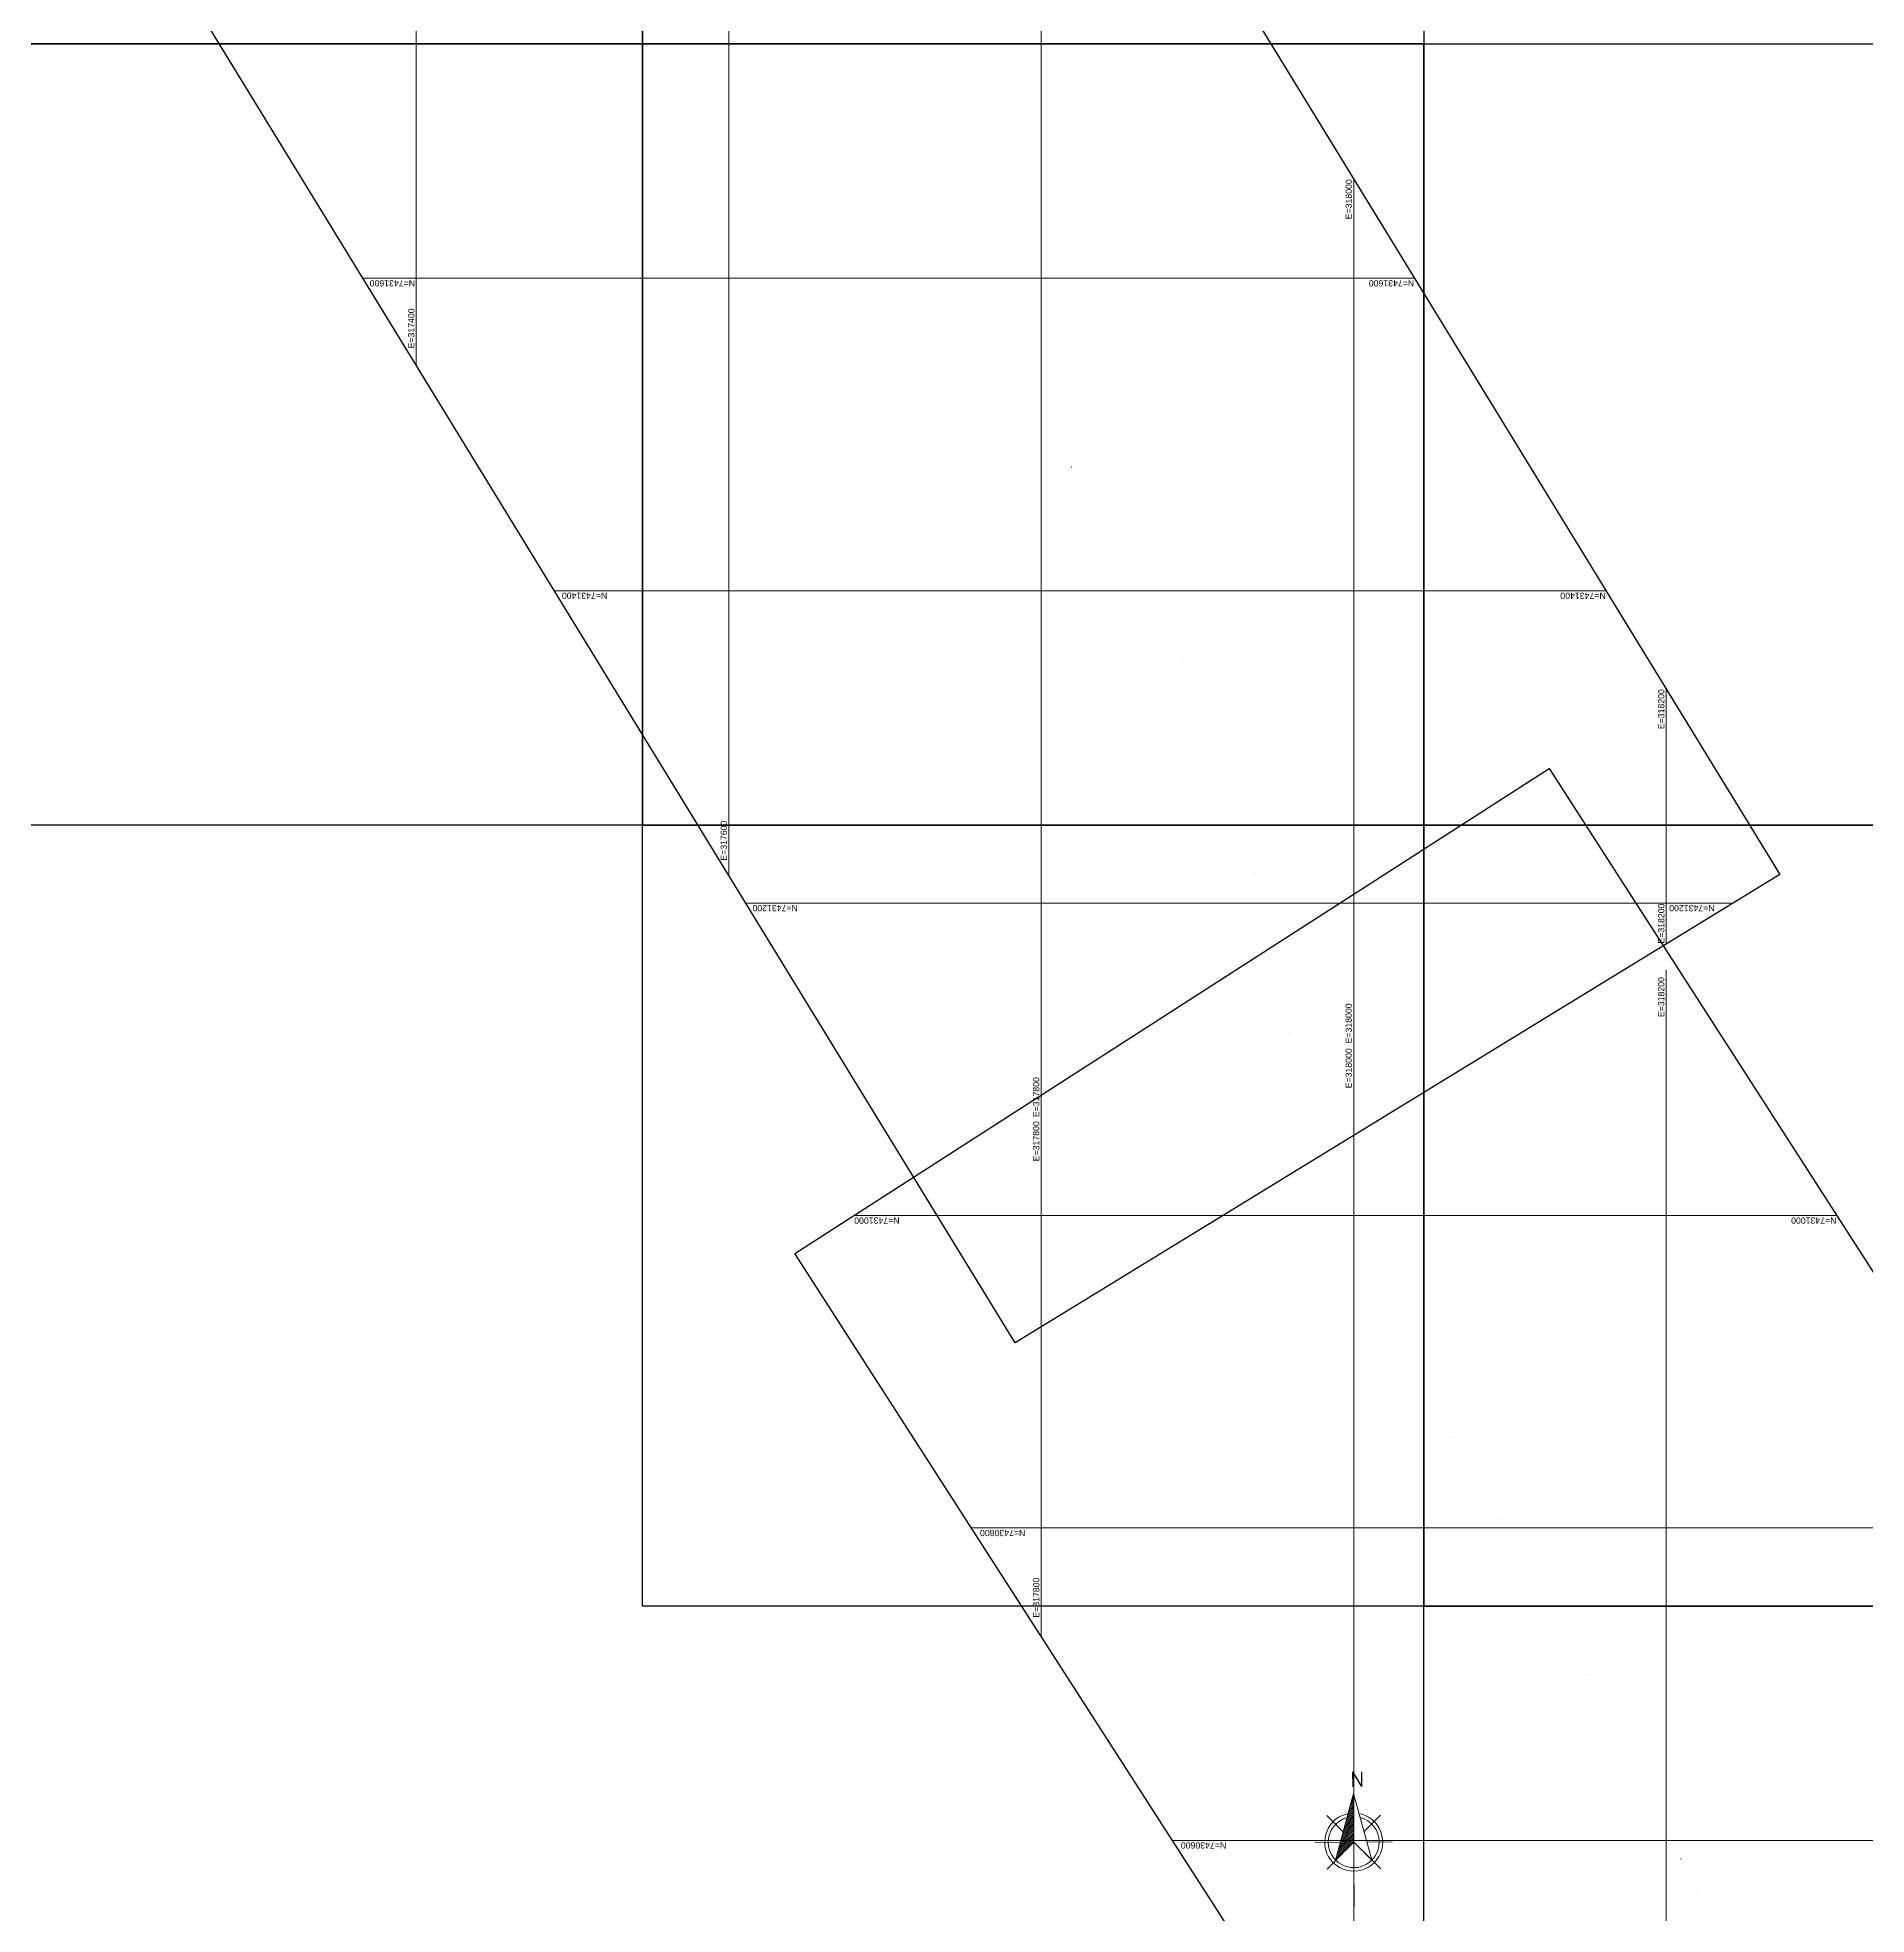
# Model space of a CAD drawing. Header units: metres. Extents: x 307545 to 341809, y 7387092 to 7434457.
# Drawn here: x 317158 to 318328, y 7430553 to 7431754 of the extents above; entities that cross this region are included whole.
import ezdxf
from ezdxf.enums import TextEntityAlignment as Align

# ---------------------------------------------------------------- set-up
doc = ezdxf.new("R2010")
doc.units = ezdxf.units.M
doc.header["$LTSCALE"] = 10
for name, color, linetype, lineweight in [('2 - TIC', 40, 'TIC_LINE', 30), ('A-NORTE', 2, 'Continuous', 9), ('F-VT-MALHA', 8, 'Continuous', 0)]:
    doc.layers.add(name, color=color, linetype=linetype, lineweight=lineweight)
doc.layers.add('A-IMAGENS', color=255, linetype='Continuous')
doc.layers.add('F-SC-MALHA-TXT', color=8, linetype='Continuous')
doc.layers.add('A-VIEWPORTS', color=2, linetype='Continuous', plot=False)
doc.styles.add('Arial', font='arial.ttf')
doc.styles.add('R200', font='simplex.shx', dxfattribs={"height": 5})
doc.styles.get("Standard").update_dxf_attribs({"font": 'arial.ttf'})
doc.linetypes.add('TIC_LINE', pattern='A,3.5,-0.25,["TIC",Standard,S=0.175,R=0,X=-0.05,Y=-0.1],-0.5', length=4.25)
doc.dimstyles.new('ISO-25', dxfattribs={"dimtxt": 2.5, "dimasz": 2.5, "dimexe": 1.25, "dimexo": 0.625, "dimtad": 1, "dimtxsty": 'Standard', "dimcen": 2.5, "dimadec": 0, "dimazin": 0, "dimtfac": 1, "dimtmove": 0, "dimatfit": 3, "dimfxl": 1, "dimarcsym": 0})
picture_1 = doc.add_image_def('image12.jpg', size_in_pixel=(5000, 5000))
picture_2 = doc.add_image_def('image13.jpg', size_in_pixel=(5000, 5000))
picture_3 = doc.add_image_def('image14.jpg', size_in_pixel=(5000, 5000))
picture_4 = doc.add_image_def('image37.jpg', size_in_pixel=(5000, 5000))
picture_5 = doc.add_image_def('image38.jpg', size_in_pixel=(5000, 5000))
picture_6 = doc.add_image_def('image39.jpg', size_in_pixel=(5000, 5000))
picture_7 = doc.add_image_def('image40.jpg', size_in_pixel=(5000, 5000))
picture_8 = doc.add_image_def('image41.jpg', size_in_pixel=(5000, 5000))

# ---------------------------------------------------------------- blocks, each defined once
blk = doc.blocks.new('*U71')
at = {"layer": 'A-VIEWPORTS', "color": 2, "linetype": 'Continuous', "lineweight": -3}
blk.add_lwpolyline([(317783.4, 7430918.5), (317078.4, 7432069.2), (317567.8, 7432369.1), (318272.8, 7431218.4)], close=True, dxfattribs=at)
blk = doc.blocks.new('*X81')
at = {"color": 0}
for p, q in [((146.16, -413.87), (147.62, -412.41)), ((146.36, -413.14), (147.62, -411.88)), ((146.55, -412.41), (147.62, -411.35)), ((146.75, -411.68), (147.62, -410.82)), ((146.95, -410.95), (147.62, -410.29)), ((147.15, -410.22), (147.62, -409.76)), ((147.35, -409.49), (147.62, -409.23)), ((147.55, -408.76), (147.62, -408.7)), ((144.16, -421.17), (147.62, -417.71)), ((144.36, -420.44), (147.62, -417.18)), ((144.56, -419.71), (147.62, -416.65)), ((144.76, -418.98), (147.62, -416.12)), ((144.96, -418.25), (147.62, -415.59)), ((145.16, -417.52), (147.62, -415.06)), ((145.36, -416.79), (147.62, -414.53)), ((145.56, -416.06), (147.62, -414)), ((145.76, -415.33), (147.62, -413.47)), ((145.96, -414.6), (147.62, -412.94)), ((142.76, -426.28), (147.62, -421.42)), ((142.96, -425.55), (147.62, -420.89)), ((143.16, -424.82), (147.62, -420.36)), ((143.36, -424.09), (147.62, -419.83)), ((143.56, -423.36), (147.62, -419.3)), ((143.76, -422.63), (147.62, -418.77)), ((143.96, -421.9), (147.62, -418.24))]:
    blk.add_line(p, q, dxfattribs=at)
blk = doc.blocks.new('NORTE')
at = {"layer": 'A-NORTE'}
for p, q in [((0, 72.7), (0, 35.2)), ((-6.7, 48.2), (-17.2, 58.7)), ((6.7, 48.2), (17.2, 58.7)), ((-8.5, 41.5), (-24.7, 41.5)), ((8.5, 41.5), (24.7, 41.5)), ((-6.7, 34.8), (-17.2, 24.4)), ((0, 28.7), (0, 0)), ((6.7, 34.8), (17.2, 24.4))]:
    blk.add_line(p, q, dxfattribs=at)
blk.add_lwpolyline([(-11.7, 30), (0, 72.7), (11.6, 30.1), (0, 41.5), (-11.7, 30)], dxfattribs=at)
for points in [[(-18.6, 41.5, 1), (18.6, 41.5, 0.359415), (3.5, 59.8, 1)], [(-3.5, 59.8, 0.359415), (-18.6, 41.5, 1)]]:
    blk.add_lwpolyline(points, format="xyb", dxfattribs=at)
for start, end in [(105.027, 180), (0, 74.973), (180, 0)]:
    blk.add_arc((0, 41.5), 16.3, start, end, dxfattribs=at)
at = {"layer": 'A-NORTE', "xscale": 2.329019315242768, "yscale": 2.329019315242768, "zscale": 2.329019315242768}
blk.add_blockref('*X81', (-343.8, 1024.1), dxfattribs=at)
at = {"layer": 'A-NORTE', "style": 'R200'}
blk.add_attdef('N', (-2, 77), '', height=9.44, dxfattribs=at)

msp = doc.modelspace()

# ---------------------------------------------------------------- linework, layer by layer
at = {"color": 0, "linetype": 'ByBlock', "lineweight": -2}
msp.add_lwpolyline([(318209.4, 7430588.2), (318209.5, 7430588.2), (318209.4, 7430588.3)], close=True, dxfattribs=at)
msp.add_lwpolyline([(318209.4, 7430588.2, 1), (318209.4, 7430588.2, 1)], format="xyb", close=True, dxfattribs=at)
at = {"layer": 'A-VIEWPORTS', "color": 2, "linetype": 'Continuous', "lineweight": -3}
msp.add_lwpolyline([(318372.4, 7429840.8), (317642.4, 7430975.8), (318125.2, 7431286.3), (318855.1, 7430151.3)], close=True, dxfattribs=at)
at = {"layer": 'F-VT-MALHA'}
for p, q in [((317600, 7431217.9), (317600, 7432316.5)), ((317400, 7432214.7), (317400, 7431544.3)), ((317800, 7431062.7), (317800, 7431990.1)), ((318000, 7431109.9), (318000, 7431663.7)), ((317365.9, 7431600), (318039, 7431600)), ((317488.4, 7431400), (318161.6, 7431400)), ((318200, 7431173.8), (318200, 7431337.3)), ((317610.9, 7431200), (318242.8, 7431200)), ((318200, 7431157), (318200, 7430108.8)), ((318000, 7431109.9), (318000, 7430419.8)), ((317800, 7431062.7), (317800, 7430730.8)), ((317680, 7431000), (318309.3, 7431000)), ((317755.5, 7430800), (318437.9, 7430800)), ((317884.1, 7430600), (318566.5, 7430600))]:
    msp.add_line(p, q, dxfattribs=at)

# ---------------------------------------------------------------- block references
at = {"layer": 'A-NORTE', "rotation": 0.3942012420536032}
msp.add_blockref('NORTE', (318000.3, 7430557.4), dxfattribs=at).add_auto_attribs({'N': 'N'})
at = {"layer": 'A-VIEWPORTS', "color": 2, "linetype": 'Continuous', "lineweight": -3}
msp.add_blockref('*U71', (0, 0), dxfattribs=at)

# ---------------------------------------------------------------- texts
at = {"layer": 'F-SC-MALHA-TXT', "style": 'Arial'}
for s, rotation, p in [('E=318000', 90, (318000, 7431663.4)), ('N=7431600', 180, (317370.2, 7431600)), ('N=7431400', 180, (317493.2, 7431400)), ('E=318200', 90, (318200, 7431337)), ('N=7431200', 180, (317615.2, 7431200)), ('E=318200', 90, (318200, 7431152.7)), ('E=318000', 90, (318000, 7431107.1)), ('E=317800', 90, (317800, 7431060.4)), ('N=7431000', 180, (317680.3, 7431000)), ('N=7430800', 180, (317760.8, 7430800)), ('N=7430600', 180, (317889.4, 7430600))]:
    msp.add_text(s, height=4, rotation=rotation, dxfattribs=at).set_placement(p, align=Align.BOTTOM_RIGHT)
for s, rotation, p in [('N=7431600', 180, (318038.7, 7431600)), ('E=317400', 90, (317400, 7431555.1)), ('N=7431400', 180, (318161.3, 7431400)), ('E=317600', 90, (317600, 7431227.2)), ('E=318200', 90, (318200, 7431174.1)), ('N=7431200', 180, (318231, 7431200)), ('E=318000', 90, (318000, 7431110.2)), ('E=317800', 90, (317800, 7431063)), ('N=7431000', 180, (318309, 7431000)), ('E=317800', 90, (317800, 7430742.6))]:
    msp.add_text(s, height=4, rotation=rotation, dxfattribs=at).set_placement(p, align=Align.BOTTOM_LEFT)

# ---------------------------------------------------------------- pictures from other files: only their frames are drawn
at = {"layer": 'A-IMAGENS', "transparency": 33554687}
image = msp.add_image(picture_1, insert=(317044.9, 7431750), size_in_units=(500, 500), dxfattribs=dict(at, brightness=90))
image.dxf.flags = 6
image = msp.add_image(picture_3, insert=(317544.9, 7431750), size_in_units=(500, 500), dxfattribs=dict(at, brightness=90))
image.dxf.flags = 6
image = msp.add_image(picture_2, insert=(317044.9, 7431250), size_in_units=(500, 500), dxfattribs=dict(at, brightness=90))
image.dxf.flags = 6
image = msp.add_image(picture_6, insert=(317544.9, 7431250), size_in_units=(500, 500), dxfattribs=dict(at, brightness=90))
image.dxf.flags = 6
image = msp.add_image(picture_7, insert=(318044.9, 7431250), size_in_units=(500, 500), dxfattribs=dict(at, brightness=90))
image.dxf.flags = 6
image = msp.add_image(picture_5, insert=(317544.9, 7430750), size_in_units=(500, 500), dxfattribs=dict(at, brightness=90))
image.dxf.flags = 6
image = msp.add_image(picture_4, insert=(318044.9, 7430750), size_in_units=(500, 500), dxfattribs=dict(at, brightness=90))
image.dxf.flags = 6
image = msp.add_image(picture_8, insert=(318044.9, 7430250), size_in_units=(500, 500), dxfattribs=dict(at, brightness=90))
image.dxf.flags = 6

# ---------------------------------------------------------------- leaders
at = {"layer": '2 - TIC', "color": 40, "linetype": 'TIC_LINE', "lineweight": 30}
for points in [[(317698.6, 7431640.1), (317698.6, 7431640.1)], [(317819.2, 7431479.2), (317819.3, 7431479.2)], [(317891.3, 7431357.4), (317891.3, 7431357.4)], [(317936.7, 7431219.9), (317936.7, 7431219.9)], [(317958.6, 7431117.5), (317958.6, 7431117.5)], [(318000, 7430981.1), (318000, 7430981.1)], [(318062.1, 7430858.2), (318062.1, 7430858.2)], [(318094.3, 7430805.9), (318094.3, 7430805.9)], [(318151.6, 7430706.3), (318151.6, 7430706.3)], [(318202.6, 7430602.8), (318202.6, 7430602.8)], [(318219.5, 7430566.7), (318219.5, 7430566.7)]]:
    msp.add_leader(points, dimstyle='ISO-25', override={"dimscale": 1, "dimasz": 0.01}, dxfattribs=at)

doc.saveas('drawing.dxf')
